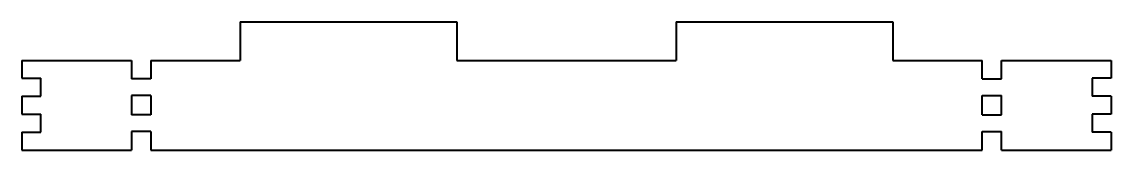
# Model space of a CAD drawing. Header units: inches. Extents: x -6.7 to 0, y -0.04 to 0.75.
import ezdxf

# ---------------------------------------------------------------- set-up
doc = ezdxf.new("R2010")
doc.units = ezdxf.units.IN
doc.header["$MEASUREMENT"] = 0
doc.layers.add('Visible', color=7, linetype='Continuous', lineweight=40)

msp = doc.modelspace()

# ---------------------------------------------------------------- linework, layer by layer
at = {"layer": 'Visible'}
for p, q in [((-5.3598, 0.748), (-4.0268, 0.748)), ((-5.3598, 0.748), (-5.3598, 0.5118)), ((-4.0268, 0.748), (-4.0268, 0.5118)), ((-2.678, 0.748), (-1.3449, 0.748)), ((-2.678, 0.748), (-2.678, 0.5118)), ((-1.3449, 0.748), (-1.3449, 0.5118)), ((-6.7047, 0.5118), (-6.0295, 0.5118)), ((-6.7047, 0.5118), (-6.7047, 0.4016)), ((-6.0295, 0.5118), (-6.0295, 0.3976)), ((-5.9114, 0.5118), (-5.3598, 0.5118)), ((-5.9114, 0.5118), (-5.9114, 0.3976)), ((-4.0268, 0.5118), (-2.678, 0.5118)), ((-1.3449, 0.5118), (-0.7933, 0.5118)), ((-0.7933, 0.3976), (-0.7933, 0.5118)), ((-0.6752, 0.5118), (0, 0.5118)), ((-0.6752, 0.3976), (-0.6752, 0.5118)), ((0, 0.5118), (0, 0.4016)), ((-6.7047, 0.4016), (-6.5866, 0.4016)), ((-6.5866, 0.2913), (-6.5866, 0.4016)), ((-5.9114, 0.3976), (-6.0295, 0.3976)), ((-0.7933, 0.3976), (-0.6752, 0.3976)), ((-0.1181, 0.4016), (-0.1181, 0.2913)), ((0, 0.4016), (-0.1181, 0.4016)), ((-6.7047, 0.2913), (-6.5866, 0.2913)), ((-6.7047, 0.2913), (-6.7047, 0.1811)), ((-5.9114, 0.2953), (-6.0295, 0.2953)), ((-6.0295, 0.2953), (-6.0295, 0.1772)), ((-5.9114, 0.2953), (-5.9114, 0.1772)), ((-0.7933, 0.1772), (-0.7933, 0.2953)), ((-0.7933, 0.2953), (-0.6752, 0.2953)), ((-0.6752, 0.1772), (-0.6752, 0.2953)), ((0, 0.2913), (-0.1181, 0.2913)), ((0, 0.2913), (0, 0.1811)), ((-6.7047, 0.1811), (-6.5866, 0.1811)), ((-6.5866, 0.0709), (-6.5866, 0.1811)), ((-5.9114, 0.1772), (-6.0295, 0.1772)), ((-0.7933, 0.1772), (-0.6752, 0.1772)), ((-0.1181, 0.1811), (-0.1181, 0.0709)), ((0, 0.1811), (-0.1181, 0.1811)), ((-6.7047, 0.0709), (-6.5866, 0.0709)), ((-6.7047, 0.0709), (-6.7047, -0.0394)), ((-6.0295, 0.0748), (-6.0295, -0.0394)), ((-5.9114, 0.0748), (-6.0295, 0.0748)), ((-5.9114, 0.0748), (-5.9114, -0.0394)), ((-0.7933, -0.0394), (-0.7933, 0.0748)), ((-0.7933, 0.0748), (-0.6752, 0.0748)), ((-0.6752, -0.0394), (-0.6752, 0.0748)), ((0, 0.0709), (-0.1181, 0.0709)), ((0, 0.0709), (0, -0.0394)), ((-6.7047, -0.0394), (-6.0295, -0.0394)), ((-5.9114, -0.0394), (-0.7933, -0.0394)), ((-0.6752, -0.0394), (0, -0.0394))]:
    msp.add_line(p, q, dxfattribs=at)

doc.saveas('drawing.dxf')
